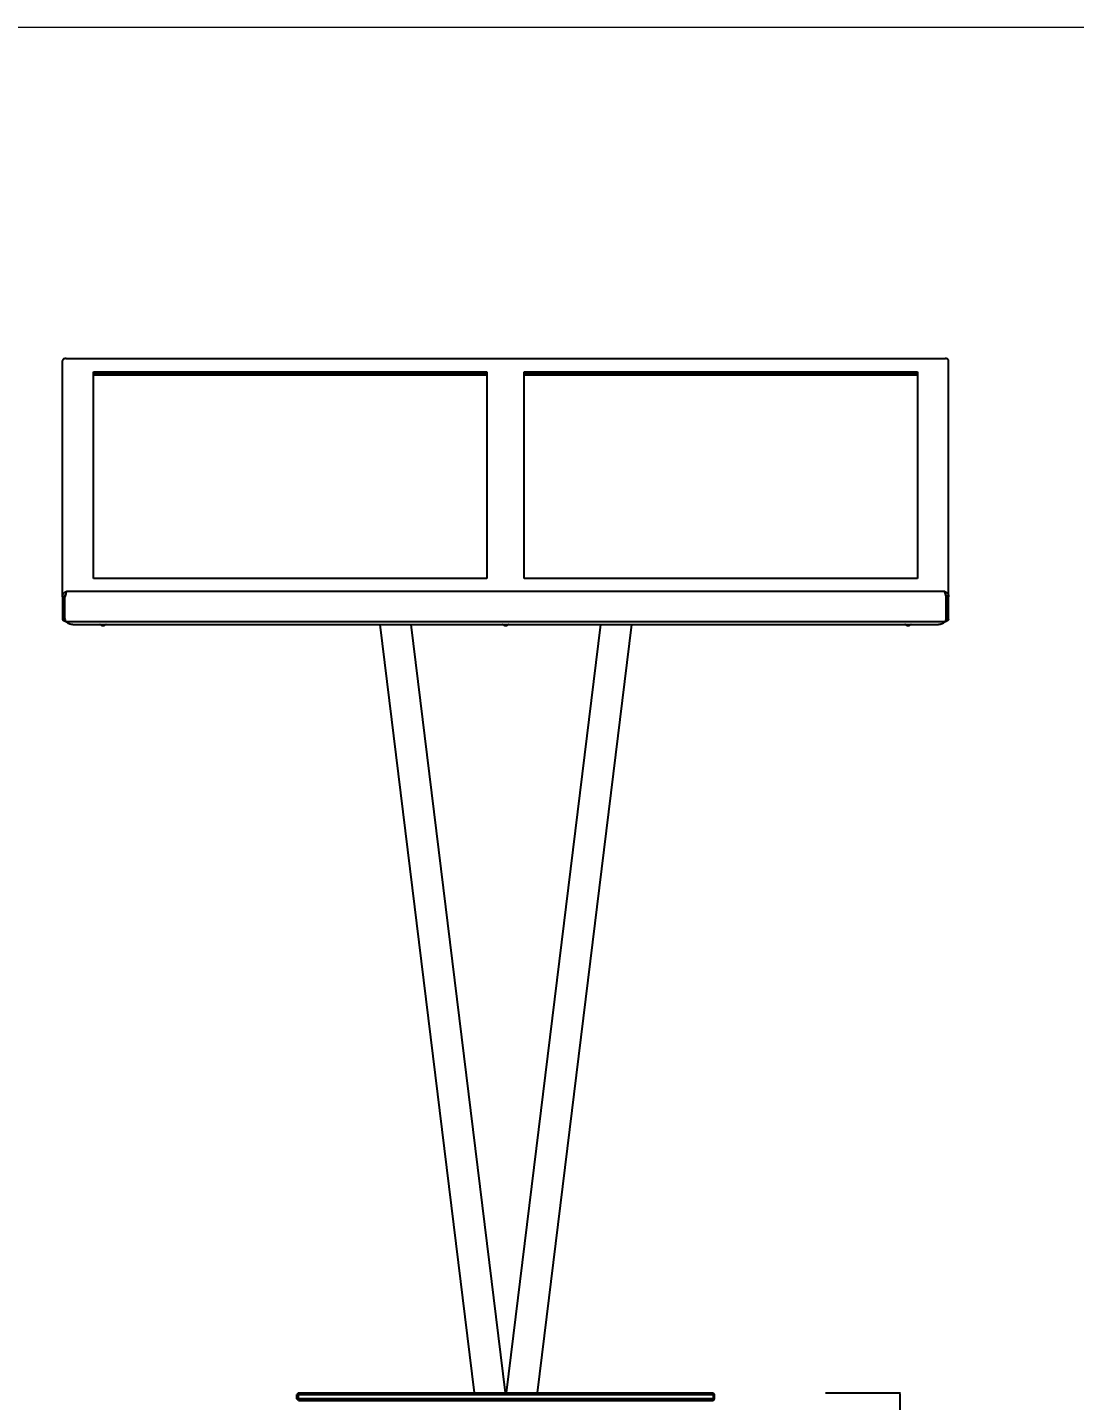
# Model space of a CAD drawing. Header units: millimetres. Extents: x -2542 to 6192, y -257 to 5845.
# Drawn here: x -685 to 694, y 4038 to 5845 of the extents above; entities that cross this region are included whole.
import ezdxf

# ---------------------------------------------------------------- set-up
doc = ezdxf.new("R2010")
doc.units = ezdxf.units.MM
doc.header["$MEASUREMENT"] = 0
doc.layers.add('Domyślny', color=7, linetype='Continuous', true_color=0x000000)
doc.layers.add('Utwórz2D linie widoczne', color=7, linetype='Continuous', true_color=0x000000)
doc.styles.add('Arial', font='arial.ttf')
doc.dimstyles.new('Domyślny', dxfattribs={"dimtxt": 40, "dimasz": 1, "dimexe": 0.5, "dimexo": 0.5, "dimgap": 0.25, "dimtad": 1, "dimtoh": 1, "dimdec": 0, "dimzin": 1, "dimdsep": 46, "dimtxsty": 'Arial', "dimcen": 0.5, "dimazin": 0, "dimtfac": 1, "dimtdec": 4, "dimtix": 1, "dimtmove": 1, "dimatfit": 3, "dimfxl": 0, "dimtolj": 1, "dimtzin": 1, "dimarcsym": 0})

# ---------------------------------------------------------------- blocks, each defined once
blk = doc.blocks.new('*D5')
at = {"layer": 'Defpoints', "color": 0}
for p in [(365.4, 4047.9), (365.4, 2887.4), (463.8, 2887.4)]:
    blk.add_point(p, dxfattribs=at)
at = {"layer": 'Domyślny', "color": 0, "lineweight": -2}
for p, q in [((365.9, 4047.9), (464.3, 4047.9)), ((463.8, 4046.9), (463.8, 2888.4)), ((365.9, 2887.4), (464.3, 2887.4))]:
    blk.add_line(p, q, dxfattribs=at)
at = {"layer": 'Domyślny', "color": 0}
for points in [[(464, 4046.9), (463.6, 4046.9), (463.8, 4047.9)], [(463.6, 2888.4), (464, 2888.4), (463.8, 2887.4)]]:
    blk.add_solid(points, dxfattribs=at)
at = {"layer": 'Domyślny', "color": 0, "insert": (443.1, 3467.6), "char_height": 40, "attachment_point": 5, "rotation": 90, "style": 'Arial'}
blk.add_mtext('\\A1;1160', dxfattribs=at)

msp = doc.modelspace()

# ---------------------------------------------------------------- linework, layer by layer
at = {"layer": 'Domyślny', "color": 18, "lineweight": 15, "true_color": 0x000000}
msp.add_line((6183.9, 5845.3), (-2541.7, 5845.3), dxfattribs=at)
at = {"layer": 'Domyślny'}
for p, q in [((-80, 5387.7), (-80, 5120.4)), ((487, 5387.7), (487, 5120.6)), ((522.5, 5103), (-633.5, 5103))]:
    msp.add_line(p, q, dxfattribs=at)
at = {"layer": 'Utwórz2D linie widoczne'}
for p, q in [((-638.8, 5407), (-638.9, 5407)), ((-638.9, 5407), (-638.9, 5406.9)), ((-638.9, 5406.9), (-638.9, 5406.8)), ((-638.9, 5406.8), (-638.9, 5406.7)), ((-638.9, 5406.7), (-638.9, 5406.7)), ((-638.9, 5406.7), (-638.9, 5406.6)), ((-638.9, 5096), (-638.9, 5406.6)), ((-638.7, 5407.4), (-638.8, 5407.3)), ((-638.8, 5407.3), (-638.8, 5407.2)), ((-638.8, 5407.3), (-638.8, 5407.3)), ((-638.8, 5407.2), (-638.8, 5407.1)), ((-638.8, 5407.1), (-638.8, 5407)), ((-638.6, 5407.6), (-638.7, 5407.5)), ((-638.7, 5407.5), (-638.7, 5407.5)), ((-638.7, 5407.5), (-638.7, 5407.4)), ((-638.5, 5407.8), (-638.6, 5407.8)), ((-638.6, 5407.8), (-638.6, 5407.7)), ((-638.6, 5407.7), (-638.6, 5407.6)), ((-638.4, 5408), (-638.5, 5407.9)), ((-638.5, 5407.9), (-638.5, 5407.8)), ((-638.3, 5408.1), (-638.4, 5408)), ((-638.4, 5408), (-638.4, 5408)), ((-638.2, 5408.2), (-638.3, 5408.1)), ((-638.1, 5408.3), (-638.2, 5408.3)), ((-638.2, 5408.3), (-638.2, 5408.2)), ((-638, 5408.4), (-638.1, 5408.3)), ((-638, 5408.5), (-638, 5408.4)), ((-637.9, 5408.5), (-638, 5408.5)), ((-637.8, 5408.6), (-637.9, 5408.5)), ((-637.7, 5408.7), (-637.8, 5408.6)), ((-637.6, 5408.7), (-637.7, 5408.7)), ((-637.5, 5408.8), (-637.6, 5408.7)), ((-637.4, 5408.9), (-637.5, 5408.8)), ((-637.3, 5408.9), (-637.4, 5408.9)), ((-637.2, 5409), (-637.3, 5408.9)), ((-637, 5409), (-637.2, 5409)), ((-636.9, 5409.1), (-637, 5409)), ((-636.8, 5409.2), (-636.9, 5409.1)), ((-636.6, 5409.2), (-636.8, 5409.2)), ((-636.5, 5409.2), (-636.6, 5409.2)), ((-636.3, 5409.3), (-636.5, 5409.2)), ((-636.2, 5409.3), (-636.3, 5409.3)), ((-636, 5409.3), (-636.2, 5409.3)), ((-635.9, 5409.4), (-636, 5409.3)), ((-635.7, 5409.4), (-635.9, 5409.4)), ((-635.6, 5409.4), (-635.7, 5409.4)), ((-635.4, 5409.4), (-635.6, 5409.4)), ((-635.2, 5409.4), (-635.4, 5409.4)), ((-635, 5409.4), (-635.2, 5409.4)), ((-634.9, 5409.4), (-635, 5409.4)), ((-634.7, 5409.4), (-634.9, 5409.4)), ((-634.5, 5409.4), (-634.7, 5409.4)), ((-634.6, 5409.4), (-634.6, 5409.5)), ((-634.6, 5409.5), (-634.6, 5409.5)), ((-634.6, 5409.5), (-634.5, 5409.5)), ((-634.5, 5409.5), (-634.5, 5409.6)), ((-634.5, 5409.6), (-634.5, 5409.6)), ((-634.5, 5409.6), (-634.4, 5409.6)), ((-634.5, 5409.5), (-634.5, 5409.5)), ((-634.5, 5409.5), (-634.5, 5409.5)), ((-634.5, 5409.5), (-634.5, 5409.5)), ((-634.3, 5409.4), (-634.5, 5409.4)), ((-634.4, 5409.6), (-634.3, 5409.7)), ((-634.4, 5409.6), (-634.4, 5409.6)), ((-634.4, 5409.6), (-634.4, 5409.6)), ((-634.4, 5409.6), (-634.4, 5409.6)), ((-634.4, 5409.6), (-634.4, 5409.6)), ((-634.4, 5409.6), (-634.4, 5409.6)), ((-634.3, 5409.7), (-634.3, 5409.7)), ((-634.3, 5409.7), (-634.3, 5409.7)), ((-634.3, 5409.7), (-634.3, 5409.7)), ((-634.3, 5409.7), (-634.3, 5409.7)), ((-634.3, 5409.7), (-634.3, 5409.7)), ((-634.3, 5409.7), (-634.3, 5409.7)), ((-634.3, 5409.7), (-634.3, 5409.7)), ((-634.3, 5409.7), (-634.2, 5409.7)), ((-634.1, 5409.4), (-634.3, 5409.4)), ((-634.2, 5409.7), (-634.2, 5409.7)), ((-634.2, 5409.7), (-634.2, 5409.7)), ((-634.2, 5409.7), (-634.2, 5409.7)), ((-634.2, 5409.7), (-634.2, 5409.7)), ((-634.2, 5409.7), (-634.2, 5409.7)), ((-634.2, 5409.7), (-634.2, 5409.7)), ((-634.2, 5409.7), (-634.2, 5409.7)), ((-634.2, 5409.7), (-634.2, 5409.7)), ((-634.2, 5409.7), (-634.2, 5409.7)), ((-634.2, 5409.7), (-634.2, 5409.7)), ((-634.2, 5409.7), (-634.1, 5409.7)), ((-634.1, 5409.7), (-634.1, 5409.7)), ((-634.1, 5409.7), (-634.1, 5409.7)), ((-634.1, 5409.7), (-634.1, 5409.7)), ((-634.1, 5409.7), (-634.1, 5409.7)), ((-634.1, 5409.7), (-634.1, 5409.7)), ((-634.1, 5409.7), (-634.1, 5409.7)), ((-634.1, 5409.7), (-634.1, 5409.7)), ((-634.1, 5409.7), (-634.1, 5409.7)), ((-634.1, 5409.7), (-634.1, 5409.7)), ((-634.1, 5409.7), (-634.1, 5409.7)), ((-634.1, 5409.7), (-634, 5409.7)), ((-634.1, 5409.7), (523.1, 5409.7)), ((-633.9, 5409.3), (-634.1, 5409.4)), ((-634, 5409.7), (-634, 5409.7)), ((-634, 5409.7), (-634, 5409.7)), ((-634, 5409.7), (-634, 5409.7)), ((-634, 5409.7), (-634, 5409.7)), ((-634, 5409.7), (-634, 5409.7)), ((-634, 5409.7), (-634, 5409.7)), ((-634, 5409.7), (-634, 5409.7)), ((-634, 5409.7), (-634, 5409.7)), ((-634, 5409.7), (-634, 5409.7)), ((-634, 5409.7), (-634, 5409.7)), ((-634, 5409.7), (-633.9, 5409.7)), ((-633.9, 5409.7), (-633.9, 5409.7)), ((-633.9, 5409.7), (-633.9, 5409.7)), ((-633.9, 5409.7), (-633.9, 5409.7)), ((-633.9, 5409.7), (-633.9, 5409.7)), ((-633.9, 5409.7), (-633.9, 5409.6)), ((-633.9, 5409.6), (-633.9, 5409.6)), ((-633.9, 5409.6), (-633.9, 5409.6)), ((-633.9, 5409.6), (-633.8, 5409.6)), ((-633.7, 5409.3), (-633.9, 5409.3)), ((-633.8, 5409.6), (-633.8, 5409.6)), ((-633.8, 5409.6), (-633.8, 5409.6)), ((-633.8, 5409.6), (-633.8, 5409.6)), ((-633.8, 5409.6), (-633.8, 5409.6)), ((-633.8, 5409.6), (-633.8, 5409.5)), ((-633.8, 5409.5), (-633.7, 5409.5)), ((-633.7, 5409.5), (-633.7, 5409.5)), ((-633.7, 5409.5), (-633.7, 5409.5)), ((-633.7, 5409.5), (-633.7, 5409.5)), ((-633.7, 5409.5), (-633.7, 5409.4)), ((-633.7, 5409.4), (-633.6, 5409.4)), ((-633.5, 5409.2), (-633.7, 5409.3)), ((-633.6, 5409.4), (-633.6, 5409.4)), ((-633.6, 5409.4), (-633.6, 5409.4)), ((-633.6, 5409.4), (-633.6, 5409.3)), ((-633.6, 5409.3), (-633.5, 5409.2)), ((522.7, 5409.3), (522.5, 5409.2)), ((522.5, 5409.2), (522.5, 5409.3)), ((522.5, 5409.3), (522.6, 5409.3)), ((522.6, 5409.3), (522.6, 5409.4)), ((522.6, 5409.4), (522.7, 5409.4)), ((522.7, 5409.4), (522.7, 5409.5)), ((522.7, 5409.5), (522.7, 5409.5)), ((522.7, 5409.5), (522.7, 5409.5)), ((522.7, 5409.5), (522.7, 5409.5)), ((522.7, 5409.5), (522.8, 5409.5)), ((522.7, 5409.4), (522.7, 5409.4)), ((522.9, 5409.3), (522.7, 5409.3)), ((522.8, 5409.5), (522.8, 5409.6)), ((522.8, 5409.6), (522.8, 5409.6)), ((522.8, 5409.6), (522.8, 5409.6)), ((522.8, 5409.6), (522.9, 5409.6)), ((522.8, 5409.5), (522.8, 5409.5)), ((522.9, 5409.6), (522.9, 5409.7)), ((522.9, 5409.7), (522.9, 5409.7)), ((522.9, 5409.7), (523, 5409.7)), ((522.9, 5409.6), (522.9, 5409.6)), ((522.9, 5409.6), (522.9, 5409.6)), ((522.9, 5409.6), (522.9, 5409.6)), ((523.1, 5409.3), (522.9, 5409.3)), ((523, 5409.7), (523, 5409.7)), ((523, 5409.7), (523, 5409.7)), ((523, 5409.7), (523, 5409.7)), ((523, 5409.7), (523, 5409.7)), ((523, 5409.7), (523, 5409.7)), ((523, 5409.7), (523, 5409.7)), ((523, 5409.7), (523, 5409.7)), ((523, 5409.7), (523, 5409.7)), ((523, 5409.7), (523, 5409.7)), ((523, 5409.7), (523, 5409.7)), ((523, 5409.7), (523.1, 5409.7)), ((523.1, 5409.7), (523.1, 5409.7)), ((523.1, 5409.7), (523.1, 5409.7)), ((523.1, 5409.7), (523.1, 5409.7)), ((523.1, 5409.7), (523.1, 5409.7)), ((523.1, 5409.7), (523.1, 5409.7)), ((523.1, 5409.7), (523.1, 5409.7)), ((523.1, 5409.7), (523.1, 5409.7)), ((523.1, 5409.7), (523.1, 5409.7)), ((523.1, 5409.7), (523.1, 5409.7)), ((523.1, 5409.7), (523.1, 5409.7)), ((523.1, 5409.7), (523.1, 5409.7)), ((523.1, 5409.7), (523.2, 5409.7)), ((523.3, 5409.4), (523.1, 5409.3)), ((523.2, 5409.7), (523.2, 5409.7)), ((523.2, 5409.7), (523.2, 5409.7)), ((523.2, 5409.7), (523.2, 5409.7)), ((523.2, 5409.7), (523.2, 5409.7)), ((523.2, 5409.7), (523.2, 5409.7)), ((523.2, 5409.7), (523.2, 5409.7)), ((523.2, 5409.7), (523.2, 5409.7)), ((523.2, 5409.7), (523.2, 5409.7)), ((523.2, 5409.7), (523.2, 5409.7)), ((523.2, 5409.7), (523.2, 5409.7)), ((523.2, 5409.7), (523.3, 5409.7)), ((523.3, 5409.7), (523.3, 5409.7)), ((523.3, 5409.7), (523.3, 5409.7)), ((523.3, 5409.7), (523.3, 5409.7)), ((523.3, 5409.7), (523.3, 5409.7)), ((523.3, 5409.7), (523.3, 5409.7)), ((523.3, 5409.7), (523.3, 5409.7)), ((523.3, 5409.7), (523.3, 5409.7)), ((523.3, 5409.7), (523.3, 5409.7)), ((523.3, 5409.7), (523.3, 5409.7)), ((523.3, 5409.7), (523.3, 5409.7)), ((523.3, 5409.7), (523.4, 5409.7)), ((523.4, 5409.4), (523.3, 5409.4)), ((523.4, 5409.7), (523.4, 5409.6)), ((523.4, 5409.6), (523.4, 5409.6)), ((523.4, 5409.6), (523.4, 5409.6)), ((523.4, 5409.6), (523.4, 5409.6)), ((523.4, 5409.6), (523.5, 5409.6)), ((523.6, 5409.4), (523.4, 5409.4)), ((523.5, 5409.6), (523.5, 5409.6)), ((523.5, 5409.6), (523.5, 5409.6)), ((523.5, 5409.6), (523.5, 5409.6)), ((523.5, 5409.6), (523.5, 5409.5)), ((523.5, 5409.5), (523.5, 5409.5)), ((523.5, 5409.5), (523.6, 5409.5)), ((523.6, 5409.5), (523.6, 5409.5)), ((523.6, 5409.5), (523.6, 5409.5)), ((523.6, 5409.5), (523.6, 5409.5)), ((523.6, 5409.5), (523.6, 5409.4)), ((523.8, 5409.4), (523.6, 5409.4)), ((524, 5409.4), (523.8, 5409.4)), ((524.2, 5409.4), (524, 5409.4)), ((524.4, 5409.4), (524.2, 5409.4)), ((524.6, 5409.4), (524.4, 5409.4)), ((524.7, 5409.4), (524.6, 5409.4)), ((524.9, 5409.4), (524.7, 5409.4)), ((525.1, 5409.3), (524.9, 5409.4)), ((525.2, 5409.3), (525.1, 5409.3)), ((525.4, 5409.3), (525.2, 5409.3)), ((525.5, 5409.2), (525.4, 5409.3)), ((525.6, 5409.2), (525.5, 5409.2)), ((525.8, 5409.2), (525.6, 5409.2)), ((525.9, 5409.1), (525.8, 5409.2)), ((526, 5409.1), (525.9, 5409.1)), ((526.1, 5409), (526, 5409.1)), ((526.2, 5409), (526.1, 5409)), ((526.3, 5408.9), (526.2, 5409)), ((526.4, 5408.9), (526.3, 5408.9)), ((526.5, 5408.8), (526.4, 5408.9)), ((526.6, 5408.7), (526.5, 5408.8)), ((526.7, 5408.7), (526.6, 5408.7)), ((526.8, 5408.6), (526.7, 5408.7)), ((526.9, 5408.5), (526.8, 5408.6)), ((527, 5408.5), (526.9, 5408.5)), ((527.1, 5408.4), (527, 5408.5)), ((527.1, 5408.3), (527.1, 5408.4)), ((527.2, 5408.3), (527.1, 5408.3)), ((527.3, 5408.2), (527.2, 5408.3)), ((527.3, 5408.1), (527.3, 5408.2)), ((527.4, 5408), (527.3, 5408.1)), ((527.5, 5407.9), (527.4, 5408)), ((527.4, 5408), (527.4, 5408)), ((527.5, 5407.8), (527.5, 5407.9)), ((527.6, 5407.8), (527.5, 5407.8)), ((527.6, 5407.7), (527.6, 5407.8)), ((527.7, 5407.6), (527.6, 5407.7)), ((527.7, 5407.5), (527.7, 5407.6)), ((527.8, 5407.4), (527.7, 5407.5)), ((527.7, 5407.5), (527.7, 5407.5)), ((527.8, 5407.3), (527.8, 5407.4)), ((527.8, 5407.2), (527.8, 5407.3)), ((527.8, 5407.3), (527.8, 5407.3)), ((527.9, 5407.1), (527.8, 5407.2)), ((527.9, 5407), (527.9, 5407.1)), ((527.9, 5406.9), (527.9, 5407)), ((527.9, 5407), (527.9, 5407)), ((527.9, 5406.8), (527.9, 5406.9)), ((527.9, 5406.7), (527.9, 5406.8)), ((527.9, 5406.6), (527.9, 5406.7)), ((527.9, 5406.7), (527.9, 5406.7)), ((527.9, 5096), (527.9, 5406.6)), ((-598, 5120), (-598, 5392.2)), ((-598, 5392.2), (-80, 5392.2)), ((-598, 5389.5), (-80, 5389.5)), ((-80, 5387.7), (-598, 5387.7)), ((-80, 5392.2), (-80, 5387.7)), ((-31, 5120), (-31, 5392.2)), ((-31, 5392.2), (487, 5392.2)), ((-31, 5389.5), (487, 5389.5)), ((487, 5387.7), (-31, 5387.7)), ((487, 5392.2), (487, 5387.7)), ((-80, 5120), (-598, 5120)), ((-80, 5120.4), (-80, 5120)), ((487, 5120), (-31, 5120)), ((487, 5120.6), (487, 5120)), ((-638.8, 5097.1), (-638.7, 5097.4)), ((-638.8, 5096.9), (-638.8, 5097.1)), ((-638.7, 5097.6), (-638.6, 5097.9)), ((-638.7, 5097.4), (-638.7, 5097.6)), ((-638.6, 5097.9), (-638.5, 5098.1)), ((-638.5, 5098.3), (-638.4, 5098.6)), ((-638.5, 5098.1), (-638.5, 5098.3)), ((-638.4, 5098.6), (-638.3, 5098.8)), ((-638.3, 5098.8), (-638.2, 5099)), ((-638.2, 5099), (-638.1, 5099.3)), ((-638.1, 5099.3), (-637.9, 5099.5)), ((-637.9, 5099.5), (-637.8, 5099.7)), ((-637.8, 5099.7), (-637.7, 5099.9)), ((-637.7, 5099.9), (-637.5, 5100.1)), ((-637.5, 5100.1), (-637.4, 5100.3)), ((-637.4, 5100.3), (-637.2, 5100.5)), ((-637.2, 5100.5), (-637.1, 5100.7)), ((-637.1, 5100.7), (-636.9, 5100.9)), ((-636.9, 5100.9), (-636.7, 5101.1)), ((-636.7, 5101.1), (-636.5, 5101.3)), ((-636.5, 5101.3), (-636.4, 5101.5)), ((-636.4, 5101.5), (-636.2, 5101.6)), ((-636.2, 5101.6), (-636, 5101.8)), ((-636, 5101.8), (-635.8, 5101.9)), ((-635.8, 5101.9), (-635.6, 5102.1)), ((-634.7, 5099.7), (-635.8, 5095.8)), ((-635.8, 5096.9), (-635.7, 5097.1)), ((-635.7, 5097.2), (-635.2, 5098.1)), ((-635.7, 5097.3), (-635.6, 5097.5)), ((-635.7, 5097.1), (-635.7, 5097.3)), ((-635.6, 5102.1), (-635.3, 5102.2)), ((-635.6, 5097.6), (-635.5, 5097.8)), ((-635.6, 5097.5), (-635.6, 5097.6)), ((-635.5, 5098), (-635.4, 5098.1)), ((-635.5, 5097.8), (-635.5, 5098)), ((-635.4, 5098.1), (-635.3, 5098.3)), ((-635.3, 5102.2), (-635.1, 5102.3)), ((-635.3, 5098.3), (-635.2, 5098.5)), ((-635.2, 5098.5), (-635.1, 5098.6)), ((-635.1, 5102.3), (-634.9, 5102.5)), ((-635.1, 5098.6), (-635, 5098.8)), ((-635, 5098.8), (-634.9, 5098.9)), ((-634.9, 5102.5), (-634.7, 5102.6)), ((-634.7, 5102.6), (-634.4, 5102.7)), ((-634.3, 5101), (-634.7, 5099.7)), ((-634.4, 5102.7), (-634.2, 5102.8)), ((-634.1, 5101.6), (-634.3, 5101)), ((-634.2, 5102.8), (-634, 5102.9)), ((-634, 5101.9), (-634.1, 5101.6)), ((-634, 5102.9), (-633.7, 5102.9)), ((-633.9, 5102.2), (-634, 5101.9)), ((-633.8, 5102.4), (-633.9, 5102.2)), ((-633.7, 5102.6), (-633.8, 5102.4)), ((-633.7, 5102.9), (-633.5, 5103)), ((-633.6, 5102.8), (-633.7, 5102.7)), ((-633.7, 5102.7), (-633.7, 5102.6)), ((-633.5, 5102.9), (-633.6, 5102.8)), ((-633.6, 5102.8), (-633.6, 5102.8)), ((-633.5, 5103), (-633.5, 5102.9)), ((522.5, 5103), (522.7, 5103)), ((522.6, 5102.9), (522.5, 5103)), ((522.6, 5102.8), (522.6, 5102.9)), ((522.7, 5102.8), (522.6, 5102.8)), ((522.7, 5103), (522.9, 5102.9)), ((522.7, 5102.7), (522.7, 5102.8)), ((522.8, 5102.6), (522.7, 5102.7)), ((522.8, 5102.4), (522.8, 5102.6)), ((522.9, 5102.2), (522.8, 5102.4)), ((522.9, 5102.9), (523.2, 5102.8)), ((523, 5101.9), (522.9, 5102.2)), ((523.1, 5101.6), (523, 5101.9)), ((523.3, 5101), (523.1, 5101.6)), ((523.2, 5102.8), (523.4, 5102.7)), ((523.7, 5099.7), (523.3, 5101)), ((523.4, 5102.7), (523.6, 5102.6)), ((523.6, 5102.6), (523.8, 5102.5)), ((524.8, 5095.8), (523.7, 5099.7)), ((523.8, 5102.5), (524, 5102.4)), ((524, 5102.4), (524.2, 5102.3)), ((524, 5098.9), (524.1, 5098.8)), ((524.1, 5098.8), (524.2, 5098.6)), ((524.2, 5102.3), (524.4, 5102.2)), ((524.2, 5098.6), (524.2, 5098.5)), ((524.2, 5098.5), (524.3, 5098.3)), ((524.2, 5098.1), (524.7, 5097.2)), ((524.3, 5098.3), (524.4, 5098.1)), ((524.4, 5102.2), (524.6, 5102.1)), ((524.4, 5098.1), (524.5, 5098)), ((524.5, 5098), (524.6, 5097.8)), ((524.6, 5102.1), (524.8, 5101.9)), ((524.6, 5097.8), (524.6, 5097.6)), ((524.6, 5097.6), (524.7, 5097.5)), ((524.7, 5097.5), (524.7, 5097.3)), ((524.7, 5097.3), (524.8, 5097.1)), ((524.8, 5101.9), (525, 5101.8)), ((524.8, 5097.1), (524.8, 5096.9)), ((525, 5101.8), (525.2, 5101.7)), ((525.2, 5101.7), (525.3, 5101.5)), ((525.3, 5101.5), (525.5, 5101.3)), ((525.5, 5101.3), (525.7, 5101.2)), ((525.7, 5101.2), (525.9, 5101)), ((525.9, 5101), (526, 5100.8)), ((526, 5100.8), (526.2, 5100.6)), ((526.2, 5100.6), (526.3, 5100.4)), ((526.3, 5100.4), (526.5, 5100.3)), ((526.5, 5100.3), (526.6, 5100.1)), ((526.6, 5100.1), (526.7, 5099.9)), ((526.7, 5099.9), (526.9, 5099.7)), ((526.9, 5099.7), (527, 5099.5)), ((527, 5099.5), (527.1, 5099.3)), ((527.1, 5099.3), (527.2, 5099.1)), ((527.2, 5099.1), (527.3, 5098.9)), ((527.3, 5098.9), (527.3, 5098.7)), ((527.3, 5098.7), (527.4, 5098.5)), ((527.4, 5098.5), (527.5, 5098.3)), ((527.5, 5098.3), (527.6, 5098.1)), ((527.6, 5098.1), (527.6, 5097.8)), ((527.6, 5097.8), (527.7, 5097.6)), ((527.7, 5097.6), (527.8, 5097.3)), ((527.8, 5097.3), (527.8, 5097.1)), ((527.8, 5097.1), (527.8, 5096.8)), ((-638.9, 5096.4), (-638.8, 5096.6)), ((-638.9, 5096.1), (-638.9, 5096.4)), ((-638.9, 5095.8), (-638.9, 5096.1)), ((-635.9, 5095.8), (-638.9, 5095.8)), ((-638.9, 5095.8), (-638.9, 5065.8)), ((-638.8, 5096.6), (-638.8, 5096.9)), ((-635.9, 5096.4), (-635.8, 5096.6)), ((-635.9, 5096.2), (-635.9, 5096.4)), ((-635.9, 5096), (-635.9, 5096.2)), ((-635.9, 5095.8), (-635.9, 5096)), ((-635.9, 5065.8), (-635.9, 5095.8)), ((-635.8, 5095.8), (-635.8, 5096.9)), ((-635.8, 5096.8), (-635.8, 5096.9)), ((-635.8, 5096.6), (-635.8, 5096.8)), ((-635.8, 5065.8), (-635.8, 5095.8)), ((524.8, 5096.9), (524.8, 5096.8)), ((524.8, 5096.9), (524.8, 5095.8)), ((524.8, 5096.8), (524.9, 5096.6)), ((524.8, 5065.8), (524.8, 5095.8)), ((524.9, 5096.6), (524.9, 5096.4)), ((524.9, 5096.4), (524.9, 5096.2)), ((524.9, 5096.2), (524.9, 5096)), ((524.9, 5096), (524.9, 5095.8)), ((524.9, 5065.8), (524.9, 5095.8)), ((524.9, 5095.8), (527.9, 5095.8)), ((527.8, 5096.8), (527.9, 5096.6)), ((527.9, 5096.6), (527.9, 5096.3)), ((527.9, 5096.3), (527.9, 5096.1)), ((527.9, 5096.1), (527.9, 5095.8)), ((527.9, 5065.8), (527.9, 5095.8)), ((-635.9, 5065.8), (-638.9, 5065.8)), ((-638.5, 5065.7), (-638.6, 5065.8)), ((-638.4, 5065.5), (-638.5, 5065.7)), ((-638.3, 5065.4), (-638.4, 5065.5)), ((-638.2, 5065.3), (-638.3, 5065.4)), ((-638.2, 5065.1), (-638.2, 5065.3)), ((-638.1, 5065), (-638.2, 5065.1)), ((-637.9, 5064.9), (-638.1, 5065)), ((-637.8, 5064.8), (-637.9, 5064.9)), ((-637.7, 5064.6), (-637.8, 5064.8)), ((-637.6, 5064.5), (-637.7, 5064.6)), ((-637.5, 5064.4), (-637.6, 5064.5)), ((-637.4, 5064.3), (-637.5, 5064.4)), ((-637.2, 5064.2), (-637.4, 5064.3)), ((-637.1, 5064.1), (-637.2, 5064.2)), ((-637, 5064), (-637.1, 5064.1)), ((-636.8, 5064), (-637, 5064)), ((-636.7, 5063.9), (-636.8, 5064)), ((-636.6, 5063.8), (-636.7, 5063.9)), ((-636.4, 5063.7), (-636.6, 5063.8)), ((-636.3, 5063.7), (-636.4, 5063.7)), ((-636.1, 5063.6), (-636.3, 5063.7)), ((-636, 5063.5), (-636.1, 5063.6)), ((-635.8, 5063.5), (-636, 5063.5)), ((-635.9, 5067.2), (-635.9, 5067.2)), ((-635.9, 5067.2), (-635.9, 5067.1)), ((-635.9, 5067.1), (-635.9, 5067.1)), ((-635.9, 5067.1), (-635.9, 5067.1)), ((-635.9, 5067.1), (-635.9, 5067)), ((-635.9, 5067), (-635.9, 5067)), ((-635.9, 5067), (-635.9, 5067)), ((-635.9, 5067), (-635.8, 5066.9)), ((-635.8, 5066.9), (-635.8, 5066.9)), ((-635.8, 5066.9), (-635.8, 5066.9)), ((-635.8, 5066.9), (-635.8, 5066.8)), ((-635.8, 5066.8), (-635.8, 5066.8)), ((-635.8, 5066.8), (-635.8, 5066.8)), ((-635.5, 5065.8), (-635.8, 5065.8)), ((-635.6, 5063.4), (-635.8, 5063.5)), ((-635.5, 5063.4), (-635.6, 5063.4)), ((-635.5, 5065.8), (-635.3, 5065)), ((-635.3, 5063.4), (-635.5, 5063.4)), ((-635.3, 5065), (-635.2, 5064.7)), ((-635.2, 5063.3), (-635.3, 5063.4)), ((-635.2, 5064.7), (-635.1, 5064.4)), ((-635, 5063.3), (-635.2, 5063.3)), ((-635.1, 5064.4), (-634.9, 5064.1)), ((-634.9, 5063.3), (-635, 5063.3)), ((-634.9, 5064.1), (-634.8, 5063.9)), ((-634.7, 5063.3), (-634.9, 5063.3)), ((-634.8, 5063.9), (-634.7, 5063.7)), ((-634.7, 5063.7), (-634.7, 5063.5)), ((-634.7, 5063.5), (-634.6, 5063.4)), ((-634.5, 5063.3), (-634.7, 5063.3)), ((-634.6, 5063.4), (-634.6, 5063.4)), ((-634.6, 5063.4), (-634.5, 5063.3)), ((-634.5, 5063.3), (-634.5, 5063.2)), ((-634.5, 5063.2), (-634.4, 5063.1)), ((-634.4, 5063.1), (-634.4, 5063.1)), ((-634.4, 5063.1), (-634.4, 5063.1)), ((-634.4, 5063.1), (-634.4, 5063)), ((-634.4, 5063), (-634.3, 5063)), ((-634.3, 5063), (-634.3, 5063)), ((-634.3, 5063), (-634.3, 5063)), ((-634.3, 5063), (-634.3, 5062.9)), ((-634.3, 5062.9), (-634.2, 5062.9)), ((-634.2, 5062.9), (-634.2, 5062.9)), ((-634.2, 5062.9), (-634.2, 5062.8)), ((-634.2, 5062.8), (-634.2, 5062.8)), ((-634.2, 5062.8), (-634.1, 5062.8)), ((-634.1, 5062.8), (-634.1, 5062.8)), ((-634.1, 5062.8), (-634.1, 5062.8)), ((-634.1, 5062.8), (-634.1, 5062.8)), ((-634.1, 5062.8), (-634.1, 5062.8)), ((-634.1, 5062.8), (-634.1, 5062.8)), ((-634.1, 5062.8), (-634.1, 5062.8)), ((-634.1, 5062.8), (-634, 5062.7)), ((-634, 5062.7), (-634, 5062.7)), ((-634, 5062.7), (-634, 5062.7)), ((-634, 5062.7), (-634, 5062.7)), ((-634, 5062.7), (-634, 5062.7)), ((-634, 5062.7), (-634, 5062.7)), ((-634, 5062.7), (-634, 5062.7)), ((-634, 5062.7), (-633.9, 5062.7)), ((-633.9, 5062.7), (-633.9, 5062.7)), ((-633.9, 5062.7), (-633.9, 5062.7)), ((-633.9, 5062.7), (-633.9, 5062.7)), ((-633.9, 5062.7), (-633.9, 5062.7)), ((-633.9, 5062.7), (-633.9, 5062.7)), ((-633.9, 5062.7), (-633.9, 5062.7)), ((-633.9, 5062.7), (-633.9, 5062.7)), ((-633.9, 5062.7), (-633.8, 5062.7)), ((-633.8, 5062.7), (-633.8, 5062.7)), ((-633.8, 5062.7), (-633.8, 5062.7)), ((-633.8, 5062.7), (-633.8, 5062.7)), ((-633.8, 5062.7), (-633.8, 5062.7)), ((522.8, 5062.7), (-633.8, 5062.7)), ((-633.2, 5062.7), (-633.1, 5062.6)), ((-633.1, 5062.6), (-633.1, 5062.6)), ((-633.1, 5062.6), (-633, 5062.5)), ((-633, 5062.5), (-633, 5062.4)), ((-633, 5062.4), (-632.9, 5062.4)), ((-632.9, 5062.4), (-632.9, 5062.3)), ((-632.9, 5062.3), (-632.8, 5062.2)), ((-632.8, 5062.2), (-632.7, 5062.1)), ((-632.7, 5062.1), (-632.6, 5062)), ((-632.6, 5062), (-632.5, 5062)), ((-632.5, 5062), (-632.4, 5061.9)), ((-632.4, 5061.9), (-632.3, 5061.8)), ((-632.3, 5061.8), (-632.2, 5061.7)), ((-632.2, 5061.7), (-632.1, 5061.6)), ((-632.1, 5061.6), (-632, 5061.6)), ((-632, 5061.6), (-631.9, 5061.5)), ((-631.9, 5061.5), (-631.8, 5061.4)), ((-631.8, 5061.4), (-631.7, 5061.3)), ((-631.7, 5061.3), (-631.6, 5061.3)), ((-631.6, 5061.3), (-631.4, 5061.2)), ((-631.4, 5061.2), (-631.3, 5061.1)), ((-631.3, 5061.1), (-631.2, 5061.1)), ((-631.2, 5061.1), (-631, 5061)), ((-631, 5061), (-630.7, 5060.9)), ((-630.7, 5060.9), (-630.4, 5060.7)), ((519.5, 5060.7), (519.8, 5060.9)), ((519.8, 5060.9), (520.1, 5061)), ((520.1, 5061), (520.2, 5061.1)), ((520.2, 5061.1), (520.3, 5061.1)), ((520.3, 5061.1), (520.5, 5061.2)), ((520.5, 5061.2), (520.6, 5061.3)), ((520.6, 5061.3), (520.7, 5061.3)), ((520.7, 5061.3), (520.8, 5061.4)), ((520.8, 5061.4), (521, 5061.5)), ((521, 5061.5), (521.1, 5061.6)), ((521.1, 5061.6), (521.2, 5061.6)), ((521.2, 5061.6), (521.3, 5061.7)), ((521.3, 5061.7), (521.4, 5061.8)), ((521.4, 5061.8), (521.5, 5061.9)), ((521.5, 5061.9), (521.6, 5062)), ((521.6, 5062), (521.7, 5062.1)), ((521.6, 5062), (521.6, 5062)), ((521.7, 5062.1), (521.8, 5062.2)), ((521.8, 5062.2), (521.9, 5062.3)), ((521.9, 5062.3), (521.9, 5062.4)), ((521.9, 5062.4), (522, 5062.4)), ((522, 5062.4), (522.1, 5062.5)), ((522.1, 5062.5), (522.1, 5062.6)), ((522.1, 5062.6), (522.2, 5062.6)), ((522.2, 5062.6), (522.2, 5062.7)), ((522.8, 5062.7), (522.8, 5062.7)), ((522.8, 5062.7), (522.8, 5062.7)), ((522.8, 5062.7), (522.9, 5062.7)), ((522.9, 5062.7), (522.9, 5062.7)), ((522.9, 5062.7), (522.9, 5062.7)), ((522.9, 5062.7), (522.9, 5062.7)), ((522.9, 5062.7), (522.9, 5062.7)), ((522.9, 5062.7), (522.9, 5062.7)), ((522.9, 5062.7), (522.9, 5062.7)), ((522.9, 5062.7), (523, 5062.7)), ((523, 5062.7), (523, 5062.7)), ((523, 5062.7), (523, 5062.7)), ((523, 5062.7), (523, 5062.7)), ((523, 5062.7), (523, 5062.7)), ((523, 5062.7), (523, 5062.7)), ((523, 5062.7), (523, 5062.7)), ((523, 5062.7), (523, 5062.7)), ((523, 5062.7), (523.1, 5062.7)), ((523.1, 5062.7), (523.1, 5062.8)), ((523.1, 5062.8), (523.1, 5062.8)), ((523.1, 5062.8), (523.1, 5062.8)), ((523.1, 5062.8), (523.1, 5062.8)), ((523.1, 5062.8), (523.1, 5062.8)), ((523.1, 5062.8), (523.1, 5062.8)), ((523.1, 5062.8), (523.2, 5062.8)), ((523.1, 5062.7), (523.1, 5062.7)), ((523.2, 5062.8), (523.2, 5062.9)), ((523.2, 5062.9), (523.3, 5062.9)), ((523.2, 5062.8), (523.2, 5062.8)), ((523.2, 5062.8), (523.2, 5062.8)), ((523.3, 5062.9), (523.3, 5063)), ((523.3, 5063), (523.3, 5063)), ((523.3, 5063), (523.4, 5063)), ((523.3, 5062.9), (523.3, 5062.9)), ((523.4, 5063), (523.4, 5063.1)), ((523.4, 5063.1), (523.4, 5063.1)), ((523.4, 5063.1), (523.5, 5063.1)), ((523.4, 5063), (523.4, 5063)), ((523.5, 5063.3), (523.6, 5063.4)), ((523.5, 5063.2), (523.5, 5063.3)), ((523.5, 5063.1), (523.5, 5063.2)), ((523.6, 5063.4), (523.7, 5063.5)), ((523.6, 5063.4), (523.6, 5063.4)), ((523.7, 5063.3), (523.6, 5063.3)), ((523.7, 5063.5), (523.8, 5063.7)), ((523.9, 5063.3), (523.7, 5063.3)), ((523.8, 5063.7), (523.9, 5063.9)), ((523.9, 5063.9), (524, 5064.1)), ((524, 5063.3), (523.9, 5063.3)), ((524, 5064.1), (524.1, 5064.4)), ((524.2, 5063.3), (524, 5063.3)), ((524.1, 5064.4), (524.2, 5064.8)), ((524.2, 5064.8), (524.3, 5065.1)), ((524.4, 5063.4), (524.2, 5063.3)), ((524.3, 5065.1), (524.6, 5065.8)), ((524.5, 5063.4), (524.4, 5063.4)), ((524.7, 5063.4), (524.5, 5063.4)), ((524.6, 5065.8), (524.8, 5065.8)), ((524.8, 5063.5), (524.7, 5063.4)), ((524.8, 5066.8), (524.9, 5066.9)), ((524.8, 5066.8), (524.8, 5066.8)), ((524.8, 5066.8), (524.8, 5066.8)), ((525, 5063.5), (524.8, 5063.5)), ((524.9, 5067.1), (524.9, 5067.2)), ((524.9, 5067.2), (524.9, 5067.2)), ((524.9, 5067), (524.9, 5067.1)), ((524.9, 5067.1), (524.9, 5067.1)), ((524.9, 5067.1), (524.9, 5067.1)), ((524.9, 5066.9), (524.9, 5067)), ((524.9, 5067), (524.9, 5067)), ((524.9, 5067), (524.9, 5067)), ((524.9, 5066.9), (524.9, 5066.9)), ((524.9, 5066.9), (524.9, 5066.9)), ((524.9, 5065.8), (527.9, 5065.8)), ((525.1, 5063.6), (525, 5063.5)), ((525.3, 5063.7), (525.1, 5063.6)), ((525.4, 5063.7), (525.3, 5063.7)), ((525.6, 5063.8), (525.4, 5063.7)), ((525.7, 5063.9), (525.6, 5063.8)), ((525.9, 5064), (525.7, 5063.9)), ((526, 5064), (525.9, 5064)), ((526.1, 5064.1), (526, 5064)), ((526.3, 5064.2), (526.1, 5064.1)), ((526.4, 5064.3), (526.3, 5064.2)), ((526.5, 5064.4), (526.4, 5064.3)), ((526.6, 5064.5), (526.5, 5064.4)), ((526.8, 5064.6), (526.6, 5064.5)), ((526.9, 5064.8), (526.8, 5064.6)), ((527, 5064.9), (526.9, 5064.8)), ((527.1, 5065), (527, 5064.9)), ((527.2, 5065.1), (527.1, 5065)), ((527.3, 5065.3), (527.2, 5065.1)), ((527.4, 5065.4), (527.3, 5065.3)), ((527.5, 5065.7), (527.4, 5065.5)), ((527.4, 5065.5), (527.4, 5065.4)), ((527.6, 5065.8), (527.5, 5065.7)), ((-630.4, 5060.7), (-630.1, 5060.6)), ((-630.1, 5060.6), (-629.8, 5060.5)), ((-629.8, 5060.5), (-629.5, 5060.4)), ((-629.5, 5060.4), (-629.1, 5060.3)), ((-629.1, 5060.3), (-628.8, 5060.2)), ((-628.8, 5060.2), (-628.4, 5060.1)), ((-628.4, 5060.1), (-628, 5060)), ((-628, 5060), (-627.7, 5059.9)), ((-627.7, 5059.9), (-627.3, 5059.9)), ((-627.3, 5059.9), (-626.9, 5059.8)), ((-626.9, 5059.8), (-626.5, 5059.7)), ((-626.5, 5059.7), (-626.1, 5059.7)), ((-626.1, 5059.7), (-625.8, 5059.7)), ((-625.8, 5059.7), (-625, 5059.6)), ((-625, 5059.6), (-624.2, 5059.6)), ((-624.2, 5059.6), (-623.5, 5059.5)), ((-623.5, 5059.5), (512.5, 5059.5)), ((-589.5, 5059.4), (-589.7, 5059.5)), ((-589.3, 5059.3), (-589.5, 5059.4)), ((-589.1, 5059.2), (-589.3, 5059.3)), ((-588.9, 5059), (-589.1, 5059.2)), ((-588.7, 5058.9), (-588.9, 5059)), ((-588.5, 5058.8), (-588.7, 5058.9)), ((-588.3, 5058.7), (-588.5, 5058.8)), ((-588.1, 5058.6), (-588.3, 5058.7)), ((-587.9, 5058.6), (-588.1, 5058.6)), ((-587.9, 5058.6), (-587.8, 5058.5)), ((-587.8, 5058.5), (-587.8, 5058.5)), ((-587.8, 5058.5), (-587.7, 5058.5)), ((-587.7, 5058.5), (-587.7, 5058.5)), ((-587.7, 5058.5), (-587.6, 5058.5)), ((-587.6, 5058.5), (-587.5, 5058.5)), ((-587.5, 5058.5), (-587.5, 5058.5)), ((-587.5, 5058.5), (-587.4, 5058.5)), ((-587.4, 5058.5), (-587.4, 5058.4)), ((-587.4, 5058.4), (-587.1, 5058.4)), ((-587.1, 5058.4), (-586.9, 5058.3)), ((-586.9, 5058.3), (-586.7, 5058.3)), ((-586.7, 5058.3), (-586.5, 5058.2)), ((-586.5, 5058.2), (-586.3, 5058.2)), ((-586.3, 5058.2), (-586, 5058.2)), ((-586, 5058.2), (-585.8, 5058.2)), ((-585.8, 5058.2), (-585.6, 5058.2)), ((-585.6, 5058.2), (-585.3, 5058.2)), ((-585.3, 5058.2), (-585.1, 5058.2)), ((-585.1, 5058.2), (-584.9, 5058.2)), ((-584.9, 5058.2), (-584.7, 5058.2)), ((-584.7, 5058.2), (-584.4, 5058.2)), ((-584.4, 5058.2), (-584.2, 5058.3)), ((-584.2, 5058.3), (-584, 5058.3)), ((-584, 5058.3), (-583.8, 5058.4)), ((-583.8, 5058.4), (-583.5, 5058.4)), ((-583.5, 5058.4), (-583.3, 5058.5)), ((-583.3, 5058.5), (-583.3, 5058.5)), ((-583.3, 5058.5), (-583.2, 5058.5)), ((-583.2, 5058.5), (-583.1, 5058.6)), ((-583.2, 5058.5), (-583.2, 5058.5)), ((-583.1, 5058.6), (-583.1, 5058.6)), ((-583.1, 5058.6), (-583, 5058.6)), ((-582.7, 5058.7), (-583, 5058.6)), ((-583, 5058.6), (-583, 5058.6)), ((-583, 5058.6), (-583, 5058.6)), ((-582.5, 5058.8), (-582.7, 5058.7)), ((-582.3, 5058.9), (-582.5, 5058.8)), ((-582.1, 5059), (-582.3, 5058.9)), ((-581.9, 5059.1), (-582.1, 5059)), ((-581.7, 5059.3), (-581.9, 5059.1)), ((-581.5, 5059.4), (-581.7, 5059.3)), ((-581.3, 5059.5), (-581.5, 5059.4)), ((-96.4, 4047.9), (-220.6, 5059.5)), ((-180.3, 5059.5), (-56.1, 4047.9)), ((-59.5, 5059.4), (-59.7, 5059.5)), ((-59.3, 5059.3), (-59.5, 5059.4)), ((-59.1, 5059.2), (-59.3, 5059.3)), ((-58.9, 5059), (-59.1, 5059.2)), ((-58.7, 5058.9), (-58.9, 5059)), ((-58.5, 5058.8), (-58.7, 5058.9)), ((-58.3, 5058.7), (-58.5, 5058.8)), ((-58.1, 5058.6), (-58.3, 5058.7)), ((-57.9, 5058.6), (-58.1, 5058.6)), ((-57.9, 5058.6), (-57.8, 5058.5)), ((-57.8, 5058.5), (-57.8, 5058.5)), ((-57.8, 5058.5), (-57.7, 5058.5)), ((-57.7, 5058.5), (-57.7, 5058.5)), ((-57.7, 5058.5), (-57.6, 5058.5)), ((-57.6, 5058.5), (-57.5, 5058.5)), ((-57.5, 5058.5), (-57.5, 5058.5)), ((-57.5, 5058.5), (-57.4, 5058.5)), ((-57.4, 5058.5), (-57.4, 5058.4)), ((-57.4, 5058.4), (-57.1, 5058.4)), ((-57.1, 5058.4), (-56.9, 5058.3)), ((-56.9, 5058.3), (-56.7, 5058.3)), ((-56.7, 5058.3), (-56.5, 5058.2)), ((-56.5, 5058.2), (-56.3, 5058.2)), ((-56.3, 5058.2), (-56, 5058.2)), ((-56, 5058.2), (-55.8, 5058.2)), ((-55.8, 5058.2), (-55.6, 5058.2)), ((-55.6, 5058.2), (-55.3, 5058.2)), ((-55.3, 5058.2), (-55.1, 5058.2)), ((-55.1, 5058.2), (-54.9, 5058.2)), ((-54.9, 5058.2), (-54.7, 5058.2)), ((-54.7, 5058.2), (-54.4, 5058.2)), ((-54.4, 5058.2), (-54.2, 5058.3)), ((-54.2, 4047.9), (70, 5059.5)), ((-54.2, 5058.3), (-54, 5058.3)), ((-54, 5058.3), (-53.8, 5058.4)), ((-53.8, 5058.4), (-53.5, 5058.4)), ((-53.5, 5058.4), (-53.3, 5058.5)), ((-53.3, 5058.5), (-53.3, 5058.5)), ((-53.3, 5058.5), (-53.2, 5058.5)), ((-53.2, 5058.5), (-53.1, 5058.6)), ((-53.2, 5058.5), (-53.2, 5058.5)), ((-53.1, 5058.6), (-53.1, 5058.6)), ((-53.1, 5058.6), (-53, 5058.6)), ((-52.7, 5058.7), (-53, 5058.6)), ((-53, 5058.6), (-53, 5058.6)), ((-53, 5058.6), (-53, 5058.6)), ((-52.5, 5058.8), (-52.7, 5058.7)), ((-52.3, 5058.9), (-52.5, 5058.8)), ((-52.1, 5059), (-52.3, 5058.9)), ((-51.9, 5059.1), (-52.1, 5059)), ((-51.7, 5059.3), (-51.9, 5059.1)), ((-51.5, 5059.4), (-51.7, 5059.3)), ((-51.3, 5059.5), (-51.5, 5059.4)), ((110.3, 5059.5), (-13.9, 4047.9)), ((470.5, 5059.4), (470.3, 5059.5)), ((470.7, 5059.3), (470.5, 5059.4)), ((470.9, 5059.2), (470.7, 5059.3)), ((471.1, 5059), (470.9, 5059.2)), ((471.3, 5058.9), (471.1, 5059)), ((471.5, 5058.8), (471.3, 5058.9)), ((471.7, 5058.7), (471.5, 5058.8)), ((471.9, 5058.6), (471.7, 5058.7)), ((472.1, 5058.6), (471.9, 5058.6)), ((472.1, 5058.6), (472.2, 5058.5)), ((472.2, 5058.5), (472.2, 5058.5)), ((472.2, 5058.5), (472.3, 5058.5)), ((472.3, 5058.5), (472.3, 5058.5)), ((472.3, 5058.5), (472.4, 5058.5)), ((472.4, 5058.5), (472.5, 5058.5)), ((472.5, 5058.5), (472.5, 5058.5)), ((472.5, 5058.5), (472.6, 5058.5)), ((472.6, 5058.5), (472.6, 5058.4)), ((472.6, 5058.4), (472.9, 5058.4)), ((472.9, 5058.4), (473.1, 5058.3)), ((473.1, 5058.3), (473.3, 5058.3)), ((473.3, 5058.3), (473.5, 5058.2)), ((473.5, 5058.2), (473.7, 5058.2)), ((473.7, 5058.2), (474, 5058.2)), ((474, 5058.2), (474.2, 5058.2)), ((474.2, 5058.2), (474.4, 5058.2)), ((474.4, 5058.2), (474.7, 5058.2)), ((474.7, 5058.2), (474.9, 5058.2)), ((474.9, 5058.2), (475.1, 5058.2)), ((475.1, 5058.2), (475.3, 5058.2)), ((475.3, 5058.2), (475.6, 5058.2)), ((475.6, 5058.2), (475.8, 5058.3)), ((475.8, 5058.3), (476, 5058.3)), ((476, 5058.3), (476.2, 5058.4)), ((476.2, 5058.4), (476.5, 5058.4)), ((476.5, 5058.4), (476.7, 5058.5)), ((476.7, 5058.5), (476.7, 5058.5)), ((476.7, 5058.5), (476.8, 5058.5)), ((476.8, 5058.5), (476.9, 5058.6)), ((476.8, 5058.5), (476.8, 5058.5)), ((476.9, 5058.6), (476.9, 5058.6)), ((476.9, 5058.6), (477, 5058.6)), ((477.3, 5058.7), (477, 5058.6)), ((477, 5058.6), (477, 5058.6)), ((477, 5058.6), (477, 5058.6)), ((477.5, 5058.8), (477.3, 5058.7)), ((477.7, 5058.9), (477.5, 5058.8)), ((477.9, 5059), (477.7, 5058.9)), ((478.1, 5059.1), (477.9, 5059)), ((478.3, 5059.3), (478.1, 5059.1)), ((478.5, 5059.4), (478.3, 5059.3)), ((478.7, 5059.5), (478.5, 5059.4)), ((512.5, 5059.5), (513.3, 5059.6)), ((513.3, 5059.6), (514, 5059.6)), ((514, 5059.6), (514.8, 5059.7)), ((514.8, 5059.7), (515.2, 5059.7)), ((515.2, 5059.7), (515.5, 5059.7)), ((515.5, 5059.7), (515.9, 5059.8)), ((515.9, 5059.8), (516.3, 5059.9)), ((516.3, 5059.9), (516.7, 5059.9)), ((516.7, 5059.9), (517.1, 5060)), ((517.1, 5060), (517.4, 5060.1)), ((517.4, 5060.1), (517.8, 5060.2)), ((517.8, 5060.2), (518.2, 5060.3)), ((518.2, 5060.3), (518.5, 5060.4)), ((518.5, 5060.4), (518.8, 5060.5)), ((518.8, 5060.5), (519.2, 5060.6)), ((519.2, 5060.6), (519.5, 5060.7)), ((-328.2, 4047.9), (-330.2, 4045.9)), ((-330.2, 4039.9), (-330.2, 4045.9)), ((-328.2, 4045.9), (-330.2, 4045.9)), ((-328.2, 4037.9), (-330.2, 4039.9)), ((-330.2, 4039.9), (-328.2, 4039.9)), ((-328.2, 4047.9), (217.8, 4047.9)), ((-328.2, 4047.9), (-328.2, 4045.9)), ((-328.2, 4039.9), (-328.2, 4045.9)), ((-328.2, 4045.9), (217.8, 4045.9)), ((217.8, 4039.9), (-328.2, 4039.9)), ((-328.2, 4037.9), (-328.2, 4039.9)), ((-328.2, 4037.9), (217.8, 4037.9)), ((217.8, 4045.9), (217.8, 4047.9)), ((217.8, 4047.9), (219.8, 4045.9)), ((217.8, 4045.9), (217.8, 4039.9)), ((217.8, 4045.9), (219.8, 4045.9)), ((217.8, 4039.9), (217.8, 4037.9)), ((219.8, 4039.9), (217.8, 4039.9)), ((217.8, 4037.9), (219.8, 4039.9)), ((219.8, 4039.9), (219.8, 4045.9))]:
    msp.add_line(p, q, dxfattribs=at)

# ---------------------------------------------------------------- dimensions: what is measured, and where the dimension line sits
at = {"layer": 'Domyślny'}
dim = msp.add_aligned_dim(p1=(365.3982, 4047.8741), p2=(365.3982, 2887.4038), distance=98.4159, dimstyle='Domyślny', dxfattribs=at)
dim.commit()
dim.dimension.update_dxf_attribs({"geometry": '*D5', "text_midpoint": (443.1441, 3467.6389)})

doc.saveas('drawing.dxf')
